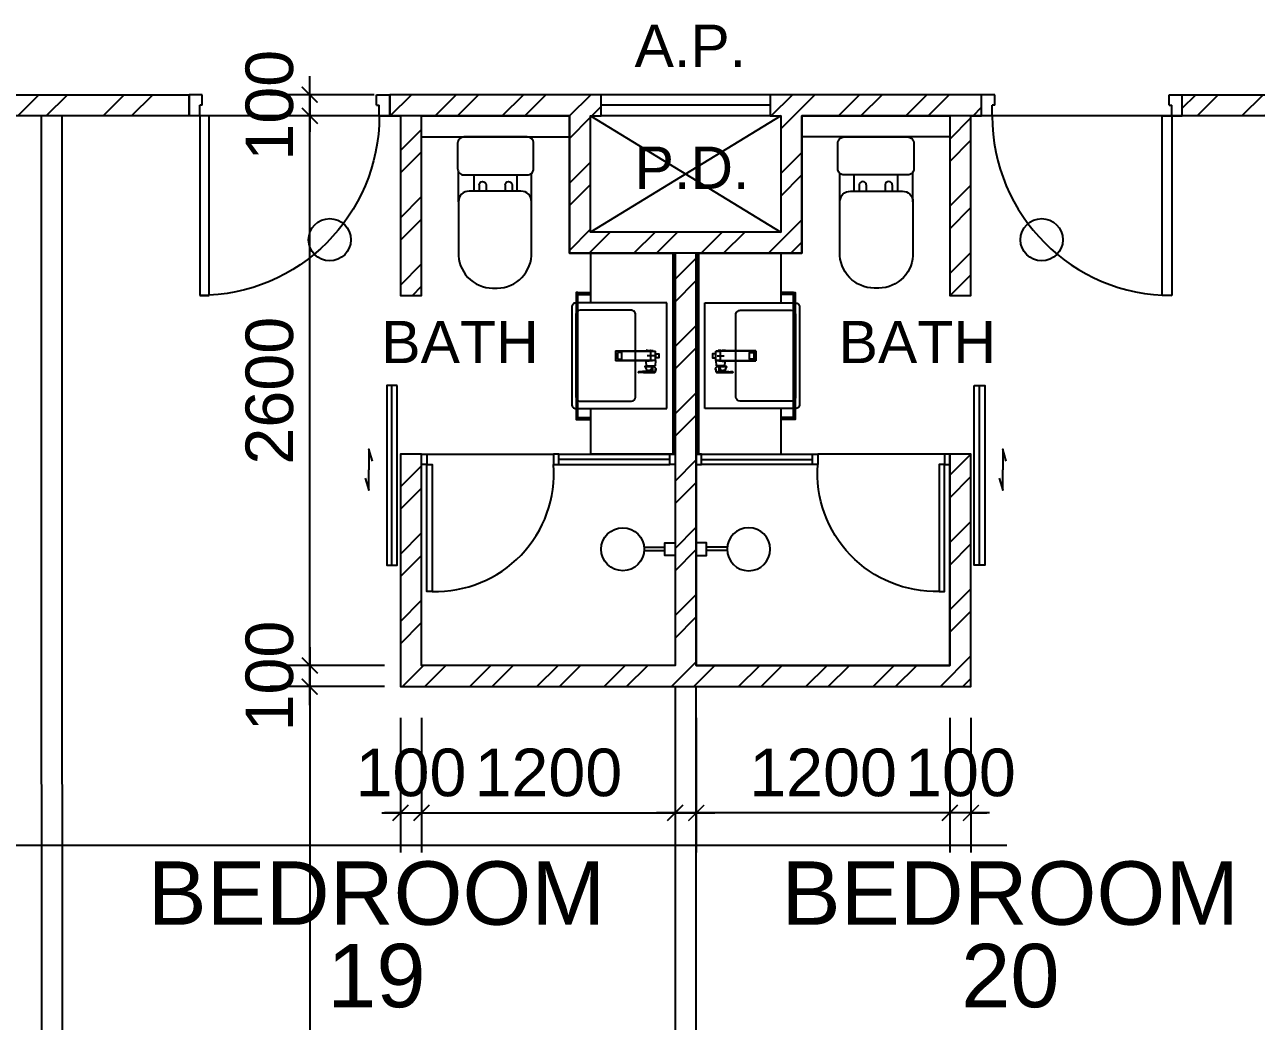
# Model space of a CAD drawing. Header units: millimetres. Extents: x -1214 to 72065, y 7230 to 56310.
# Drawn here: x 30872 to 36700, y 22167 to 26881 of the extents above; entities that cross this region are included whole.
import ezdxf
from ezdxf.enums import TextEntityAlignment as Align

# ---------------------------------------------------------------- set-up
doc = ezdxf.new("R2010")
doc.units = ezdxf.units.MM
doc.header["$MEASUREMENT"] = 0
doc.linetypes.add('CENTERX2', pattern=[101.6, 63.5, -12.7, 12.7, -12.7])
doc.layers.get('0').update_dxf_attribs({"color": 8})
doc.layers.get('Defpoints').update_dxf_attribs({"color": 8})
for name, color, linetype in [('Default', 8, 'Continuous'), ('Door', 8, 'Continuous'), ('Dry Wall', 8, 'Continuous'), ('FSD', 8, 'Continuous'), ('GBP A.P.', 8, 'Continuous'), ('GBP Dim', 8, 'Continuous'), ('GBP Text 200', 8, 'Continuous'), ('GBP Text GBP 250', 8, 'Continuous'), ('grid', 8, 'CENTERX2'), ('hatch', 8, 'Continuous'), ('LP-Furn built-in', 8, 'Continuous'), ('LP-Furn built-in 2', 8, 'Continuous'), ('LP-Sanitary', 8, 'Continuous'), ('LP-WC', 8, 'Continuous'), ('PD', 8, 'Continuous'), ('PD DOOR', 8, 'Continuous'), ('TEXT', 8, 'Continuous'), ('TEXT Ref', 8, 'Continuous'), ('WALL-NEW', 8, 'Continuous'), ('zzz-room mix', 8, 'Continuous')]:
    doc.layers.add(name, color=color, linetype=linetype)
doc.layers.add('LP-Nonplot', color=8, linetype='Continuous', plot=False)
doc.styles.add('BH', font='arial.ttf')
doc.dimstyles.new('200 GBP', dxfattribs={"dimscale": 1.5, "dimtxt": 150, "dimasz": 50, "dimexe": 125, "dimexo": 50, "dimgap": 50, "dimtad": 1, "dimdec": 0, "dimzin": 0, "dimdsep": 46, "dimtxsty": 'BH', "dimblk": 'ARCHTICK', "dimcen": 0.09, "dimdle": 125, "dimclrd": 9, "dimclre": 9, "dimclrt": 1, "dimadec": 0, "dimazin": 0, "dimtfac": 1, "dimtdec": 0, "dimtix": 1, "dimtmove": 2, "dimatfit": 3, "dimldrblk": 'ARCHTICK', "dimfxl": 300, "dimfxlon": 1, "dimtolj": 1, "dimtzin": 0, "dimarcsym": 0})

# ---------------------------------------------------------------- blocks, each defined once
blk = doc.blocks.new('A$C65CE4B9A')
at = {"layer": 'grid', "ltscale": 200}
blk.add_line((-66500, -12450), (0, -12450), dxfattribs=at)
blk = doc.blocks.new('Door 850')
for p, q in [((38290.6, 34986.6), (38290.6, 35836.6)), ((38290.6, 35836.6), (38335.6, 35836.6)), ((38335.6, 35836.6), (38335.6, 34986.6)), ((38240.6, 34986.6), (38240.6, 34911.6)), ((38290.6, 34986.6), (38240.6, 34986.6)), ((38290.6, 34986.6), (38290.6, 34936.6)), ((38335.6, 34986.6), (38290.6, 34986.6)), ((39140.6, 34986.6), (39140.6, 34936.6)), ((39140.6, 34986.6), (39190.6, 34986.6)), ((39190.6, 34986.6), (39190.6, 34911.6)), ((38303.1, 34936.6), (38290.6, 34936.6)), ((38303.1, 34936.6), (38303.1, 34886.6)), ((39128.1, 34936.6), (39140.6, 34936.6)), ((39128.1, 34936.6), (39128.1, 34886.6)), ((38240.6, 34911.6), (38240.6, 34886.6)), ((38303.1, 34886.6), (38240.6, 34886.6)), ((39128.1, 34886.6), (39190.6, 34886.6)), ((39190.6, 34911.6), (39190.6, 34886.6))]:
    blk.add_line(p, q)
blk.add_arc((38290.6, 34986.6), 850, 359.99995, 89.99772)
blk = doc.blocks.new('pln_toilet')
for p, q in [((-170.1, -306.5), (-170.1, -171.6)), ((175.5, -306.5), (175.5, -165.2)), ((-78.2, -226.9), (-78.2, -256.5)), ((-45, -226.9), (-45, -256.5)), ((44.7, -226.9), (44.7, -256.5)), ((77.9, -226.9), (77.9, -256.5))]:
    blk.add_line(p, q)
for points in [[(180, -30), (180, -149.3, -0.414214), (150, -179.3), (-150, -179.3, -0.414214), (-180, -149.3), (-180, -30, -0.414214), (-150, 0), (150, 0, -0.414214)], [(175.5, -306.5), (175.5, -545.1, -0.424695), (14, -715.1), (-7.8, -715.1, -0.423698), (-170.1, -545.1), (-170.1, -306.5, -0.414214), (-120.1, -256.5), (125.5, -256.5, -0.414214)]]:
    blk.add_lwpolyline(points, format="xyb", close=True)
for points in [[(-101.9, -256.5), (-101.9, -179.3)], [(102.9, -179.3), (102.9, -256.5)]]:
    blk.add_lwpolyline(points)
for centre in [(-61.6, -226.9), (61.3, -226.9)]:
    blk.add_arc(centre, 16.6, 0, 180)
blk = doc.blocks.new('SEANNOT_GROUP2')
at = {"layer": 'Default'}
blk.add_line((81.5, 351.1), (81.5, 317.9), dxfattribs=at)
blk = doc.blocks.new('SEANNOT_GROUP3')
at = {"layer": 'Default'}
blk.add_line((99.8, 335.2), (63.8, 335.2), dxfattribs=at)
blk = doc.blocks.new('ghtfdgd')
at = {"layer": 'LP-Sanitary'}
for p, q in [((79214.2, -115039.6), (79218.2, -114994.6)), ((79220.2, -114994.6), (79217.1, -115027.9)), ((79220.2, -114994.6), (79218.2, -114994.6)), ((79218.9, -115183.4), (79220.2, -114994.6)), ((79261.1, -114994.6), (79220.2, -114994.6)), ((79230.7, -114993.6), (79230.7, -114979.6)), ((79231.2, -114979.1), (79250.2, -114979.1)), ((79250.2, -114994.1), (79231.2, -114994.1)), ((79238.9, -114994.1), (79238.9, -114994.6)), ((79242.4, -114994.6), (79242.4, -114994.1)), ((79250.7, -114979.6), (79250.7, -114993.6)), ((79263.2, -114994.6), (79261.1, -114994.6)), ((79261.1, -114994.6), (79262.4, -115183.4)), ((79264.2, -115027.9), (79261.1, -114994.6)), ((79263.2, -114994.6), (79288.7, -114996.6)), ((79263.2, -114994.6), (79267.1, -115039.6)), ((79288.7, -115037.7), (79288.7, -114996.6)), ((79317.3, -115002.9), (79318.9, -114997.5)), ((79318.7, -114997.4), (79318.9, -114997.5)), ((79319.3, -114997.6), (79318.9, -114997.4)), ((79318.9, -114997.5), (79319.4, -114997.7)), ((79319.4, -114997.7), (79319.4, -115044.7)), ((79319.8, -115045.3), (79319.8, -114998.3)), ((79217.1, -115027.9), (79214.2, -115039.6)), ((79217.1, -115039.6), (79214.2, -115039.6)), ((79215.7, -115019.1), (79215.7, -115005.6)), ((79215.7, -115005.6), (79217.2, -115005.6)), ((79217.5, -115184.4), (79217.1, -115027.9)), ((79264.2, -115027.9), (79263.8, -115184.4)), ((79264.2, -115027.9), (79267.1, -115039.6)), ((79267.1, -115039.6), (79264.2, -115039.6)), ((79288.7, -115037.7), (79267.1, -115039.6)), ((79290.7, -115009.4), (79290.7, -115000.9)), ((79290.7, -115009.6), (79290.7, -115009.4)), ((79290.7, -115010.3), (79290.7, -115009.6)), ((79290.7, -115044.4), (79290.7, -115010.3)), ((79290.7, -115044.7), (79290.7, -115044.4)), ((79290.9, -115010.4), (79310.4, -115018.6)), ((79290.9, -115010.4), (79290.9, -115044.5)), ((79290.9, -115044.5), (79310.4, -115036.3)), ((79310.7, -115017.8), (79291, -115009.5)), ((79291, -115009.5), (79291, -115009.5)), ((79291, -115009.5), (79291, -115009.5)), ((79291, -115044.9), (79310.7, -115036.6)), ((79310.4, -115018.6), (79310.5, -115018.7)), ((79310.4, -115036.3), (79310.5, -115036.2)), ((79310.5, -115018.7), (79310.5, -115027.4)), ((79310.5, -115036.2), (79310.5, -115027.4)), ((79310.7, -115017.8), (79314.8, -115009.2)), ((79313.5, -115028.9), (79313.5, -115020.8)), ((79313.5, -115020.8), (79317.3, -115050.9)), ((79313.5, -115028.9), (79313.5, -115036.9)), ((79313.5, -115036.9), (79317.3, -115075.5)), ((79313.5, -115037), (79317.3, -115075.5)), ((79315.2, -115010.7), (79313.6, -115020.4)), ((79313.6, -115020.5), (79313.6, -115020.4)), ((79317.3, -115050.5), (79313.6, -115020.5)), ((79315.2, -115010.7), (79317.3, -115050.4)), ((79318, -115050.2), (79316, -115010.5)), ((79319.4, -115044.7), (79317.3, -115002.9)), ((79317.3, -115050.4), (79317.3, -115050.5)), ((79317.3, -115051.4), (79317.3, -115063.3)), ((79317.7, -115051.6), (79318.9, -115052.3)), ((79317.7, -115063.5), (79317.7, -115051.6)), ((79319.4, -115051), (79318, -115050.2)), ((79318.9, -115074.8), (79318.9, -115052.3)), ((79319.4, -115044.7), (79319.4, -115051)), ((79319.8, -115051.6), (79319.8, -115045.3)), ((79319.8, -115051.9), (79319.8, -115051.6)), ((79319.8, -115051.9), (79319.8, -115074.4)), ((79317.3, -115075.1), (79317.3, -115063.3)), ((79317.7, -115063.5), (79317.7, -115075.4)), ((79317.7, -115075.4), (79318.9, -115074.8)), ((79318, -115076), (79319.3, -115075.3)), ((79319.8, -115074.4), (79319.8, -115074.6)), ((79225, -115154.8), (79225, -115173.1)), ((79255.3, -115153.8), (79226, -115153.8)), ((79255.3, -115154), (79226, -115154)), ((79226, -115174.1), (79255.3, -115174.1)), ((79256.3, -115173.1), (79256.3, -115154.8)), ((79218.9, -115183.4), (79217.5, -115184.4)), ((79217.5, -115184.4), (79263.8, -115184.4)), ((79262.4, -115183.4), (79218.9, -115183.4)), ((79262.4, -115183.4), (79263.8, -115184.4))]:
    blk.add_line(p, q, dxfattribs=at)
for centre, radius, start, end in [((79231.2, -114979.6), 0.5, 90, 180), ((79231.2, -114993.6), 0.5, 180, 270), ((79250.2, -114979.6), 0.5, 0, 90), ((79250.2, -114993.6), 0.5, 270, 0), ((79280.3, -115017.1), 20, 56.8024, 65.16541), ((79511, -115282.7), 357.7, 125.84981, 127.98251), ((79530.3, -115308.3), 389.7, 125.92638, 127.88363), ((79301.7, -114992.9), 0.28, 69.68638, 135.20106), ((79318.5, -114997.9), 0.689, 55.95421, 80.13248), ((79319, -114998.3), 0.8, 0.00654, 61.47672), ((79240.7, -115019.1), 25, 180, 185.74251), ((79280.3, -115017.1), 20, 294.83459, 301.61275), ((79290.9, -115000.9), 0.2, 127.85265, 180), ((79290.9, -115044.7), 0.2, 180.01397, 293.04704), ((79234, -109870), 5139.5, 270.63577, 270.89969), ((79227.2, -108854.2), 6155.7, 270.59451, 270.81562), ((79288.3, -115009.7), 2.67, 3.1953, 9.33669), ((79319.7, -114996.5), 23.1, 247.12521, 247.49949), ((79339.3, -115104.4), 73.6, 112.75714, 112.87481), ((79312.3, -115020.9), 1.23, 6.09456, 11.51592), ((79308.7, -115037.4), 4.84, 5.24499, 7.19277), ((79310.7, -115037.3), 2.83, 5.64545, 8.81471), ((79314, -115009.4), 0.822, 12.82151, 37.37855), ((79314.7, -115011.5), 2.53, 77.49723, 90.78809), ((79315.1, -115009.5), 0.509, 38.0096, 78.40522), ((84763.2, -116562.2), 5664.7, 164.02206, 164.08854), ((79313.8, -115010.5), 2.18, 358.67427, 36.2852), ((79317.8, -115050.7), 0.54, 62.22165, 149.68726), ((79305.3, -115051.3), 11.9, 359.62289, 2.1624), ((79315.7, -115050), 2.38, 342.31294, 353.97204), ((79317.3, -115050.2), 0.738, 359.2113, 2.9985), ((79319.1, -115051.6), 0.688, 1.5121, 63.73401), ((79313.2, -115075.2), 4.12, 356.11976, 1.38136), ((79317.8, -115075.5), 0.494, 177.69922, 295.85307), ((79318.6, -115075.3), 0.938, 181.08912, 220.22046), ((79319, -115074.6), 0.786, 294.19625, 0.49169)]:
    blk.add_arc(centre, radius, start, end, dxfattribs=at)
for centre, major_axis, ratio, start_param, end_param in [((79301.6, -114992.9), (0.117, -0.162), 0.844851, 2.109561, 3.167674), ((79318.4, -114998), (-0.211, -0.772), 0.117484, 2.694436, 3.141054), ((79318.5, -114998.1), (-0.382, -0.703), 0.237912, 2.705017, 3.14394), ((79319, -114998.3), (-0.382, -0.703), 0.237912, 2.705017, 3.141091), ((79319, -114998.3), (-0.8, 0), 0.876594, 3.141494, 4.164132), ((79290.9, -115000.9), (0.2, 0), 0.870233, 1.308042, 3.141593), ((79290.9, -115009.4), (0.2, 0), 0.870251, 1.333095, 3.141593), ((79290.9, -115010.3), (0.2, 0), 0.5, 3.141593, 4.712389), ((79290.9, -115044.4), (0.2, 0), 0.5, 3.141593, 4.712389), ((79290.9, -115000.9), (0.123, -0.158), 0.834595, 2.099205, 3.141593), ((79290.9, -115000.9), (0.123, -0.158), 0.834595, 3.141593, 3.165459), ((79290.9, -115010), (0.077, 0.836), 0.04975, 4.217846, 5.325586), ((79290.9, -115044.1), (-0.077, 0.836), 0.04975, 2.065339, 3.17308), ((79310.4, -115018.2), (-0.311, -0.737), 0.21898, 1.092037, 2.210933), ((79310.4, -115035.9), (-0.311, 0.737), 0.21898, 2.049556, 3.141593), ((79310.5, -115018.3), (-0.309, -0.738), 0.217421, 1.09135, 2.210755), ((79310.5, -115035.8), (-0.309, 0.738), 0.217421, 2.050243, 3.169648), ((79310.4, -115035.9), (-0.311, 0.737), 0.21898, 3.141593, 3.168451), ((79314.3, -115020.6), (-0.782, -0.167), 0.921627, 5.682069, 6.099643), ((79314.3, -115020.8), (-0.794, -0.099), 0.898005, 5.760928, 6.175764), ((79314.3, -115036.7), (0.793, 0.106), 0.789486, 3.026004, 3.133916), ((79314.3, -115036.9), (0.796, 0.077), 0.827125, 3.057559, 3.141593), ((79315.1, -115009.6), (0.173, 0.708), 0.018166, 0.444134, 0.918054), ((79315.3, -115009.6), (0.412, 0.321), 0.549065, 0.513637, 1.195391), ((79315.7, -115010.9), (-0.499, -0.026), 0.868619, 4.118709, 5.82428), ((79316.8, -115003.6), (0.961, -0.275), 0.902908, 1.271288, 1.565184), ((79317.8, -115050.6), (-0.5, -0.016), 0.857677, 4.139605, 5.842177), ((79317.8, -115050.9), (-0.5, -0.02), 0.273668, 4.356492, 6.23412), ((79319, -115045.3), (-0.8, 0), 0.876594, 3.141494, 4.164132), ((79317.8, -115063.3), (-0.5, 0), 0.5, 0.054498, 1.448623), ((79317.8, -115075.5), (-0.494, 0.079), 0.969108, 0.192451, 2.070079), ((79226, -115154.8), (-1, 0), 0.992546, 4.712389, 6.283185), ((79226, -115154.9), (1, 0), 0.890286, 1.570796, 3.141593), ((79226, -115173.1), (1, 0), 0.992546, 3.141593, 4.712389), ((79255.3, -115154.8), (-1, 0), 0.992546, 3.141593, 4.712389), ((79255.3, -115154.9), (1, 0), 0.890286, 0, 1.570796), ((79255.3, -115173.1), (1, 0), 0.992546, 4.712389, 6.283185)]:
    blk.add_ellipse(centre, major_axis=major_axis, ratio=ratio, start_param=start_param, end_param=end_param, dxfattribs=at)
for points, degree in [([(79301.8, -114992.7), (79301.7, -114992.6), (79301.7, -114992.7), (79301.6, -114992.7)], 3), ([(79318.6, -114997.3), (79316.3, -114996.6), (79310.7, -114995.1), (79301.8, -114992.7)], 3), ([(79313.5, -115028.9), (79313.5, -115028.4), (79313.4, -115028), (79312.3, -115027.4), (79311.4, -115027.4), (79310.5, -115027.4)], 5), ([(79317.9, -115075.9), (79317.9, -115076), (79318, -115076), (79318, -115075.9)], 3)]:
    blk.add_open_spline(points, degree=degree, dxfattribs=at)
for points, knots in [([(79301.6, -114992.7), (79301.9, -114992.8), (79302.2, -114992.9), (79302.5, -114993), (79305, -114993.6), (79307.5, -114994.3), (79310.1, -114995), (79312.9, -114995.8), (79315.8, -114996.6), (79318.7, -114997.4)], [0, 0, 0, 0, 0.051688, 0.051688, 0.051688, 0.494848, 0.494848, 0.494848, 1, 1, 1, 1]), ([(79318.7, -114997.4), (79318.6, -114997.5), (79318.6, -114997.7), (79318.5, -114997.9), (79318.2, -114999), (79317.9, -115000.1), (79317.5, -115001.2), (79317.4, -115001.7), (79317.2, -115002.2), (79317.1, -115002.7)], [0, 0, 0, 0, 0.095324, 0.095324, 0.095324, 0.707603, 0.707603, 0.707603, 1, 1, 1, 1]), ([(79291, -115009.5), (79291, -115009.5), (79290.9, -115009.5), (79290.8, -115009.6), (79290.7, -115009.6), (79290.7, -115009.6)], [0, 0, 0, 0, 0.5, 0.5, 1, 1, 1, 1]), ([(79291, -115000.7), (79291, -115000.8), (79291, -115000.8), (79291, -115000.9), (79291, -115001.2), (79291, -115001.4), (79291, -115001.7), (79291, -115002.7), (79291, -115003.8), (79291, -115004.8), (79291, -115006.3), (79291, -115007.8), (79291, -115009.2)], [0, 0, 0, 0, 0.02306, 0.02306, 0.02306, 0.115301, 0.115301, 0.115301, 0.484264, 0.484264, 0.484264, 1, 1, 1, 1]), ([(79310.5, -115018.7), (79310.9, -115018.8), (79311.2, -115019), (79311.9, -115019.4), (79312.2, -115019.7), (79312.8, -115020.1), (79313, -115020.3), (79313.4, -115020.5), (79313.5, -115020.5), (79313.5, -115020.7)], [0, 0, 0, 0, 0.25, 0.25, 0.5, 0.5, 0.75, 0.75, 1, 1, 1, 1]), ([(79310.5, -115036.2), (79310.9, -115036.1), (79311.2, -115035.9), (79311.9, -115035.6), (79312.2, -115035.5), (79312.8, -115035.6), (79313, -115035.7), (79313.4, -115036.2), (79313.5, -115036.5), (79313.5, -115036.8)], [0, 0, 0, 0, 0.25, 0.25, 0.5, 0.5, 0.75, 0.75, 1, 1, 1, 1]), ([(79313.6, -115020.4), (79313.5, -115020.2), (79313.5, -115020), (79313.3, -115019.6), (79313.2, -115019.3), (79312.7, -115018.8), (79312.3, -115018.6), (79311.6, -115018.2), (79311.2, -115018), (79310.8, -115017.9)], [0, 0, 0, 0, 0.25, 0.25, 0.5, 0.5, 0.75, 0.75, 1, 1, 1, 1]), ([(79310.8, -115036.5), (79311, -115036.5), (79311.3, -115036.3), (79311.8, -115036.2), (79312.2, -115036.1), (79312.5, -115036), (79312.8, -115036), (79313, -115036), (79313.1, -115036.1), (79313.2, -115036.2), (79313.4, -115036.3), (79313.5, -115036.6), (79313.5, -115036.7), (79313.5, -115036.8)], [0, 0, 0, 0, 0.124812, 0.2213171, 0.3092796, 0.3899271, 0.4711589, 0.5451559, 0.6166529, 0.6889172, 0.7974179, 0.8896188, 0.9816515, 0.9816515, 0.9816515, 0.9816515]), ([(79314.8, -115009.2), (79314.8, -115009.2), (79314.9, -115009.2), (79314.9, -115009.2), (79315, -115009.2), (79315, -115009.2), (79315.1, -115009.2), (79315.2, -115009.2)], [0, 0, 0, 0, 0.25, 0.25, 0.5, 0.5, 1, 1, 1, 1]), ([(79317.1, -115002.7), (79317, -115003), (79316.9, -115003.3), (79316.8, -115003.6), (79316.5, -115004.7), (79316.2, -115005.8), (79315.9, -115006.9), (79315.7, -115007.6), (79315.4, -115008.3), (79315.2, -115009)], [0, 0, 0, 0, 0.131954, 0.131954, 0.131954, 0.659772, 0.659772, 0.659772, 1, 1, 1, 1]), ([(79315.2, -115009.2), (79315.2, -115009.2), (79315.2, -115009.2), (79315.2, -115009.2), (79315.2, -115009.2), (79315.2, -115009.2)], [0, 0, 0, 0, 0.5, 0.5, 1, 1, 1, 1]), ([(79315.2, -115009.2), (79315.3, -115009.3), (79315.3, -115009.4), (79315.3, -115009.5), (79315.3, -115009.6), (79315.3, -115009.8), (79315.3, -115009.8), (79315.3, -115009.9), (79315.3, -115010), (79315.2, -115010.2), (79315.2, -115010.3), (79315.2, -115010.5), (79315.2, -115010.6), (79315.2, -115010.7)], [0, 0, 0, 0, 0.125, 0.125, 0.25, 0.25, 0.375, 0.375, 0.5, 0.5, 0.75, 0.75, 1, 1, 1, 1]), ([(79317.3, -115050.5), (79317.3, -115050.5), (79317.3, -115050.5), (79317.3, -115050.6), (79317.3, -115050.6), (79317.3, -115050.7), (79317.3, -115050.8), (79317.3, -115050.9)], [0, 0, 0, 0, 0.25, 0.25, 0.5, 0.5, 1, 1, 1, 1]), ([(79317.3, -115051.4), (79317.3, -115051.5), (79317.3, -115051.5), (79317.5, -115051.6), (79317.6, -115051.6), (79317.7, -115051.6)], [0, 0, 0, 0, 0.5, 0.5, 1, 1, 1, 1]), ([(79317.7, -115051.6), (79317.7, -115051.6), (79317.7, -115051.5), (79317.8, -115051.4), (79317.8, -115051.3), (79317.8, -115051.1), (79317.8, -115051), (79317.9, -115050.9), (79317.9, -115050.8), (79317.9, -115050.7)], [0, 0, 0, 0, 0.25, 0.25, 0.5, 0.5, 0.75, 0.75, 1, 1, 1, 1]), ([(79319.4, -115051), (79319.4, -115051), (79319.4, -115051), (79319.4, -115051), (79319.4, -115051), (79319.4, -115051), (79319.4, -115051), (79319.4, -115051.1), (79319.4, -115051.1), (79319.4, -115051.2), (79319.4, -115051.2), (79319.3, -115051.3), (79319.3, -115051.3), (79319.3, -115051.4), (79319.3, -115051.5), (79319.2, -115051.6), (79319.2, -115051.6), (79319.1, -115051.7), (79319.1, -115051.8), (79319, -115051.9), (79319, -115052), (79318.9, -115052.1), (79318.9, -115052.1), (79318.9, -115052.2), (79318.9, -115052.3), (79318.9, -115052.3), (79318.9, -115052.3), (79318.9, -115052.3), (79318.9, -115052.3), (79318.9, -115052.3), (79318.9, -115052.3)], [0, 0, 0, 0, 0.000034, 0.000034, 0.000034, 0.03445, 0.03445, 0.03445, 0.175251, 0.175251, 0.175251, 0.317196, 0.317196, 0.317196, 0.479622, 0.479622, 0.479622, 0.662074, 0.662074, 0.662074, 0.829132, 0.829132, 0.829132, 0.958486, 0.958486, 0.958486, 0.999966, 0.999966, 0.999966, 1, 1, 1, 1]), ([(79319.8, -115051.9), (79319.8, -115052), (79319.7, -115052), (79319.7, -115052.1), (79319.6, -115052.2), (79319.4, -115052.3), (79319.3, -115052.3), (79319.1, -115052.3), (79319, -115052.3), (79318.9, -115052.3)], [0, 0, 0, 0, 0.25, 0.25, 0.5, 0.5, 0.75, 0.75, 1, 1, 1, 1]), ([(79317.3, -115075.1), (79317.3, -115075.2), (79317.3, -115075.2), (79317.5, -115075.3), (79317.6, -115075.3), (79317.7, -115075.4)], [0, 0, 0, 0, 0.5, 0.5, 1, 1, 1, 1]), ([(79319.8, -115074.4), (79319.8, -115074.5), (79319.7, -115074.5), (79319.7, -115074.6), (79319.6, -115074.7), (79319.4, -115074.8), (79319.3, -115074.8), (79319.1, -115074.8), (79319, -115074.8), (79318.9, -115074.8)], [0, 0, 0, 0, 0.25, 0.25, 0.5, 0.5, 0.75, 0.75, 1, 1, 1, 1]), ([(79319.3, -115075.3), (79319.3, -115075.3), (79319.3, -115075.3), (79319.2, -115075.3), (79319.2, -115075.3), (79319.1, -115075.3), (79319.1, -115075.2), (79319, -115075.2), (79319, -115075.1), (79318.9, -115075.1), (79318.9, -115075), (79318.9, -115074.9), (79318.9, -115074.9), (79318.9, -115074.9), (79318.9, -115074.8), (79318.9, -115074.8), (79318.9, -115074.8), (79318.9, -115074.8), (79318.9, -115074.8)], [0.3296223, 0.3296223, 0.3296223, 0.3296223, 0.4796217, 0.4796217, 0.4796217, 0.6620737, 0.6620737, 0.6620737, 0.829132, 0.829132, 0.829132, 0.9584856, 0.9584856, 0.9584856, 0.9999655, 0.9999655, 0.9999655, 1, 1, 1, 1])]:
    blk.add_open_spline(points, degree=3, knots=knots, dxfattribs=at)
at = {"layer": 'LP-Nonplot'}
for name in ['SEANNOT_GROUP3', 'SEANNOT_GROUP2']:
    blk.add_blockref(name, (79159.1, -115352.3), dxfattribs=at)
blk = doc.blocks.new('SINK')
at = {"layer": 'LP-Sanitary'}
blk.add_line((-74936.8, -44774), (-75436.8, -44774), dxfattribs=at)
blk.add_lwpolyline([(-75436.8, -44774), (-75436.8, -45203.2, 0.414214), (-75416.8, -45223.2), (-74956.8, -45223.2, 0.414214), (-74936.8, -45203.2), (-74936.8, -44774)], format="xyb", dxfattribs=at)
blk.add_lwpolyline([(-75401.8, -44941.1), (-75401.8, -45183.3, 0.414117), (-75381.8, -45203.2), (-74991.8, -45203.2, 0.41431), (-74971.8, -45183.2), (-74971.8, -44941.1, 0.414117), (-74991.8, -44921.1), (-75381.8, -44921.1, 0.41431)], format="xyb", close=True, dxfattribs=at)
at = {"layer": 'LP-Furn built-in'}
blk.add_blockref('ghtfdgd', (-154427.4, 70168.1), dxfattribs=at)
blk = doc.blocks.new('pln_sink 1100x380')
at = {"ltscale": 1000}
for p, q in [((0, 0), (400, 0)), ((400, 0), (400, -235)), ((459.9, -184.9), (400, -184.9)), ((459.9, -194.9), (400, -194.9)), ((400, -735), (400, -950)), ((459.9, -776.6), (400, -776.6)), ((459.9, -786.6), (400, -786.6)), ((0, -950), (400, -950))]:
    blk.add_line(p, q, dxfattribs=at)
for points in [[(10, -950), (10, 0), (0, 0), (0, -950), (10, -950)], [(10, 0), (10, -950), (0, -950), (0, 0), (10, 0)]]:
    blk.add_lwpolyline(points, dxfattribs=at)
at = {"ltscale": 200}
blk.add_lwpolyline([(459.9, -184.9), (468.4, -184.9), (468.4, -786.6), (459.9, -786.6)], close=True, dxfattribs=at)
at = {"layer": 'LP-Furn built-in', "extrusion": (0, 0, -1), "zscale": -1, "rotation": 270}
blk.add_blockref('SINK', (44734, -75671.8), dxfattribs=at)
blk = doc.blocks.new('pln_shower head')
at = {"ltscale": 100}
for points in [[(101, 9.1), (200, 9.1)], [(101, -5.9), (200, -5.9)]]:
    blk.add_lwpolyline(points, dxfattribs=at)
at = {"ltscale": 0.5}
blk.add_lwpolyline([(248, 30.1), (248, -29.9), (200, -29.9), (200, 30.1)], close=True, dxfattribs=at)
at = {"ltscale": 100}
blk.add_circle((0, 0), 101.9, dxfattribs=at)
blk = doc.blocks.new('_ArchTick')
at = {"color": 0, "const_width": 0.1}
blk.add_lwpolyline([(0.5, 0.5), (-0.5, -0.5)], dxfattribs=at)
blk = doc.blocks.new('*D112')
at = {"layer": 'Defpoints', "color": 0, "transparency": 16777216}
for p in [(32650, 24870.6), (32750, 24870.6), (32750, 23152.7)]:
    blk.add_point(p, dxfattribs=at)
at = {"layer": 'GBP Dim', "color": 9, "lineweight": -2, "transparency": 16777216}
for p, q in [((32650, 23602.7), (32650, 22965.2)), ((32750, 23602.7), (32750, 22965.2)), ((32650, 23152.7), (32575, 23152.7)), ((32650, 23152.7), (32750, 23152.7)), ((32750, 23152.7), (32825, 23152.7))]:
    blk.add_line(p, q, dxfattribs=at)
at = {"layer": 'GBP Dim', "color": 9, "lineweight": -2, "transparency": 16777216, "xscale": 75, "yscale": 75, "zscale": 75}
blk.add_blockref('_ArchTick', (32650, 23152.7), dxfattribs=at)
at = {"layer": 'GBP Dim', "color": 9, "lineweight": -2, "transparency": 16777216, "xscale": 75, "yscale": 75, "zscale": 75, "rotation": 180}
blk.add_blockref('_ArchTick', (32750, 23152.7), dxfattribs=at)
at = {"layer": 'GBP Dim', "transparency": 16777216, "insert": (32700, 23342.6), "char_height": 225, "attachment_point": 5, "style": 'BH'}
blk.add_mtext('\\A1;100', dxfattribs=at)
blk = doc.blocks.new('*D113')
at = {"layer": 'Defpoints', "color": 0, "transparency": 16777216}
for p in [(32750, 24870.6), (33950, 24870.6), (33950, 23152.7)]:
    blk.add_point(p, dxfattribs=at)
at = {"layer": 'GBP Dim', "color": 9, "lineweight": -2, "transparency": 16777216}
for p, q in [((32750, 23602.7), (32750, 22965.2)), ((33950, 23602.7), (33950, 22965.2)), ((32562.5, 23152.7), (34137.5, 23152.7))]:
    blk.add_line(p, q, dxfattribs=at)
at = {"layer": 'GBP Dim', "color": 9, "lineweight": -2, "transparency": 16777216, "xscale": 75, "yscale": 75, "zscale": 75, "rotation": 180}
blk.add_blockref('_ArchTick', (32750, 23152.7), dxfattribs=at)
at = {"layer": 'GBP Dim', "color": 9, "lineweight": -2, "transparency": 16777216, "xscale": 75, "yscale": 75, "zscale": 75}
blk.add_blockref('_ArchTick', (33950, 23152.7), dxfattribs=at)
at = {"layer": 'GBP Dim', "transparency": 16777216, "insert": (33350, 23342.6), "char_height": 225, "attachment_point": 5, "style": 'BH'}
blk.add_mtext('\\A1;1200', dxfattribs=at)
blk = doc.blocks.new('*D114')
at = {"layer": 'Defpoints', "color": 0, "transparency": 16777216}
for p in [(35250, 24870.6), (35350, 24870.6), (35250, 23152.7)]:
    blk.add_point(p, dxfattribs=at)
at = {"layer": 'GBP Dim', "color": 9, "lineweight": -2, "transparency": 16777216}
for p, q in [((35250, 23602.7), (35250, 22965.2)), ((35350, 23602.7), (35350, 22965.2)), ((35250, 23152.7), (35175, 23152.7)), ((35350, 23152.7), (35250, 23152.7)), ((35350, 23152.7), (35425, 23152.7))]:
    blk.add_line(p, q, dxfattribs=at)
at = {"layer": 'GBP Dim', "color": 9, "lineweight": -2, "transparency": 16777216, "xscale": 75, "yscale": 75, "zscale": 75}
blk.add_blockref('_ArchTick', (35250, 23152.7), dxfattribs=at)
at = {"layer": 'GBP Dim', "color": 9, "lineweight": -2, "transparency": 16777216, "xscale": 75, "yscale": 75, "zscale": 75, "rotation": 180}
blk.add_blockref('_ArchTick', (35350, 23152.7), dxfattribs=at)
at = {"layer": 'GBP Dim', "transparency": 16777216, "insert": (35300, 23342.6), "char_height": 225, "attachment_point": 5, "style": 'BH'}
blk.add_mtext('\\A1;100', dxfattribs=at)
blk = doc.blocks.new('*D115')
at = {"layer": 'Defpoints', "color": 0, "transparency": 16777216}
for p in [(34050, 24870.6), (35250, 24870.6), (34050, 23152.7)]:
    blk.add_point(p, dxfattribs=at)
at = {"layer": 'GBP Dim', "color": 9, "lineweight": -2, "transparency": 16777216}
for p, q in [((34050, 23602.7), (34050, 22965.2)), ((35250, 23602.7), (35250, 22965.2)), ((35437.5, 23152.7), (33862.5, 23152.7))]:
    blk.add_line(p, q, dxfattribs=at)
at = {"layer": 'GBP Dim', "color": 9, "lineweight": -2, "transparency": 16777216, "xscale": 75, "yscale": 75, "zscale": 75, "rotation": 180}
blk.add_blockref('_ArchTick', (34050, 23152.7), dxfattribs=at)
at = {"layer": 'GBP Dim', "color": 9, "lineweight": -2, "transparency": 16777216, "xscale": 75, "yscale": 75, "zscale": 75}
blk.add_blockref('_ArchTick', (35250, 23152.7), dxfattribs=at)
at = {"layer": 'GBP Dim', "transparency": 16777216, "insert": (34650, 23342.6), "char_height": 225, "attachment_point": 5, "style": 'BH'}
blk.add_mtext('\\A1;1200', dxfattribs=at)
blk = doc.blocks.new('*D139')
at = {"layer": 'Defpoints', "color": 0, "transparency": 16777216}
for p in [(32650, 24870.6), (32750, 24870.6), (32750, 23152.7)]:
    blk.add_point(p, dxfattribs=at)
at = {"layer": 'GBP Dim', "color": 9, "lineweight": -2, "transparency": 16777216}
for p, q in [((32650, 23602.7), (32650, 22965.2)), ((32750, 23602.7), (32750, 22965.2)), ((32650, 23152.7), (32575, 23152.7)), ((32650, 23152.7), (32750, 23152.7)), ((32750, 23152.7), (32825, 23152.7))]:
    blk.add_line(p, q, dxfattribs=at)
at = {"layer": 'GBP Dim', "color": 9, "lineweight": -2, "transparency": 16777216, "xscale": 75, "yscale": 75, "zscale": 75}
blk.add_blockref('_ArchTick', (32650, 23152.7), dxfattribs=at)
at = {"layer": 'GBP Dim', "color": 9, "lineweight": -2, "transparency": 16777216, "xscale": 75, "yscale": 75, "zscale": 75, "rotation": 180}
blk.add_blockref('_ArchTick', (32750, 23152.7), dxfattribs=at)
at = {"layer": 'GBP Dim', "transparency": 16777216, "insert": (32700, 23342.6), "char_height": 225, "attachment_point": 5, "style": 'BH'}
blk.add_mtext('\\A1;100', dxfattribs=at)
blk = doc.blocks.new('*D140')
at = {"layer": 'Defpoints', "color": 0, "transparency": 16777216}
for p in [(32750, 24870.6), (33950, 24870.6), (33950, 23152.7)]:
    blk.add_point(p, dxfattribs=at)
at = {"layer": 'GBP Dim', "color": 9, "lineweight": -2, "transparency": 16777216}
for p, q in [((32750, 23602.7), (32750, 22965.2)), ((33950, 23602.7), (33950, 22965.2)), ((32562.5, 23152.7), (34137.5, 23152.7))]:
    blk.add_line(p, q, dxfattribs=at)
at = {"layer": 'GBP Dim', "color": 9, "lineweight": -2, "transparency": 16777216, "xscale": 75, "yscale": 75, "zscale": 75, "rotation": 180}
blk.add_blockref('_ArchTick', (32750, 23152.7), dxfattribs=at)
at = {"layer": 'GBP Dim', "color": 9, "lineweight": -2, "transparency": 16777216, "xscale": 75, "yscale": 75, "zscale": 75}
blk.add_blockref('_ArchTick', (33950, 23152.7), dxfattribs=at)
at = {"layer": 'GBP Dim', "transparency": 16777216, "insert": (33350, 23342.6), "char_height": 225, "attachment_point": 5, "style": 'BH'}
blk.add_mtext('\\A1;1200', dxfattribs=at)
blk = doc.blocks.new('*D142')
at = {"layer": 'Defpoints', "color": 0, "transparency": 16777216}
for p in [(35250, 24870.6), (35350, 24870.6), (35250, 23152.7)]:
    blk.add_point(p, dxfattribs=at)
at = {"layer": 'GBP Dim', "color": 9, "lineweight": -2, "transparency": 16777216}
for p, q in [((35250, 23602.7), (35250, 22965.2)), ((35350, 23602.7), (35350, 22965.2)), ((35250, 23152.7), (35175, 23152.7)), ((35350, 23152.7), (35250, 23152.7)), ((35350, 23152.7), (35425, 23152.7))]:
    blk.add_line(p, q, dxfattribs=at)
at = {"layer": 'GBP Dim', "color": 9, "lineweight": -2, "transparency": 16777216, "xscale": 75, "yscale": 75, "zscale": 75}
blk.add_blockref('_ArchTick', (35250, 23152.7), dxfattribs=at)
at = {"layer": 'GBP Dim', "color": 9, "lineweight": -2, "transparency": 16777216, "xscale": 75, "yscale": 75, "zscale": 75, "rotation": 180}
blk.add_blockref('_ArchTick', (35350, 23152.7), dxfattribs=at)
at = {"layer": 'GBP Dim', "transparency": 16777216, "insert": (35300, 23342.6), "char_height": 225, "attachment_point": 5, "style": 'BH'}
blk.add_mtext('\\A1;100', dxfattribs=at)
blk = doc.blocks.new('*D143')
at = {"layer": 'Defpoints', "color": 0, "transparency": 16777216}
for p in [(34050, 24870.6), (35250, 24870.6), (34050, 23152.7)]:
    blk.add_point(p, dxfattribs=at)
at = {"layer": 'GBP Dim', "color": 9, "lineweight": -2, "transparency": 16777216}
for p, q in [((34050, 23602.7), (34050, 22965.2)), ((35250, 23602.7), (35250, 22965.2)), ((35437.5, 23152.7), (33862.5, 23152.7))]:
    blk.add_line(p, q, dxfattribs=at)
at = {"layer": 'GBP Dim', "color": 9, "lineweight": -2, "transparency": 16777216, "xscale": 75, "yscale": 75, "zscale": 75, "rotation": 180}
blk.add_blockref('_ArchTick', (34050, 23152.7), dxfattribs=at)
at = {"layer": 'GBP Dim', "color": 9, "lineweight": -2, "transparency": 16777216, "xscale": 75, "yscale": 75, "zscale": 75}
blk.add_blockref('_ArchTick', (35250, 23152.7), dxfattribs=at)
at = {"layer": 'GBP Dim', "transparency": 16777216, "insert": (34650, 23342.6), "char_height": 225, "attachment_point": 5, "style": 'BH'}
blk.add_mtext('\\A1;1200', dxfattribs=at)
blk = doc.blocks.new('*D164')
at = {"layer": 'Defpoints', "color": 0, "transparency": 16777216}
for p in [(32221, 23849.8), (32650, 23849.8), (32650, 23749.8)]:
    blk.add_point(p, dxfattribs=at)
at = {"layer": 'GBP Dim', "color": 9, "lineweight": -2, "transparency": 16777216}
for p, q in [((32221, 23849.8), (32221, 23924.8)), ((32575, 23849.8), (32033.5, 23849.8)), ((32221, 23749.8), (32221, 23849.8)), ((32575, 23749.8), (32033.5, 23749.8)), ((32221, 23749.8), (32221, 23674.8))]:
    blk.add_line(p, q, dxfattribs=at)
at = {"layer": 'GBP Dim', "color": 9, "lineweight": -2, "transparency": 16777216, "xscale": 75, "yscale": 75, "zscale": 75}
for p, rotation in [((32221, 23849.8), 270), ((32221, 23749.8), 90)]:
    blk.add_blockref('_ArchTick', p, dxfattribs=dict(at, rotation=rotation))
at = {"layer": 'GBP Dim', "transparency": 16777216, "insert": (32031.1, 23799.8), "char_height": 225, "attachment_point": 5, "rotation": 90, "style": 'BH'}
blk.add_mtext('\\A1;100', dxfattribs=at)
blk = doc.blocks.new('*D165')
at = {"layer": 'Defpoints', "color": 0, "transparency": 16777216}
for p in [(32221, 26449.8), (32650, 26449.8), (32650, 23849.8)]:
    blk.add_point(p, dxfattribs=at)
at = {"layer": 'GBP Dim', "color": 9, "lineweight": -2, "transparency": 16777216}
for p, q in [((32221, 23662.3), (32221, 26637.3)), ((32575, 26449.8), (32033.5, 26449.8)), ((32575, 23849.8), (32033.5, 23849.8))]:
    blk.add_line(p, q, dxfattribs=at)
at = {"layer": 'GBP Dim', "color": 9, "lineweight": -2, "transparency": 16777216, "xscale": 75, "yscale": 75, "zscale": 75}
for p, rotation in [((32221, 26449.8), 90), ((32221, 23849.8), 270)]:
    blk.add_blockref('_ArchTick', p, dxfattribs=dict(at, rotation=rotation))
at = {"layer": 'GBP Dim', "transparency": 16777216, "insert": (32031.1, 25149.8), "char_height": 225, "attachment_point": 5, "rotation": 90, "style": 'BH'}
blk.add_mtext('\\A1;2600', dxfattribs=at)
blk = doc.blocks.new('*D166')
at = {"layer": 'Defpoints', "color": 0, "transparency": 16777216}
for p in [(32600, 26550), (32221, 26450), (32600, 26450)]:
    blk.add_point(p, dxfattribs=at)
at = {"layer": 'GBP Dim', "color": 9, "lineweight": -2, "transparency": 16777216}
for p, q in [((32221, 26550), (32221, 26625)), ((32525, 26550), (32033.5, 26550)), ((32221, 26550), (32221, 26450)), ((32525, 26450), (32033.5, 26450)), ((32221, 26450), (32221, 26375))]:
    blk.add_line(p, q, dxfattribs=at)
at = {"layer": 'GBP Dim', "color": 9, "lineweight": -2, "transparency": 16777216, "xscale": 75, "yscale": 75, "zscale": 75}
for p, rotation in [((32221, 26550), 270), ((32221, 26450), 90)]:
    blk.add_blockref('_ArchTick', p, dxfattribs=dict(at, rotation=rotation))
at = {"layer": 'GBP Dim', "transparency": 16777216, "insert": (32031.1, 26500), "char_height": 225, "attachment_point": 5, "rotation": 90, "style": 'BH'}
blk.add_mtext('\\A1;100', dxfattribs=at)
blk = doc.blocks.new('*D232')
at = {"layer": 'Defpoints', "color": 0, "transparency": 16777216}
for p in [(32650, 23749.8), (32221, 20125), (32650.1, 20125)]:
    blk.add_point(p, dxfattribs=at)
at = {"layer": 'GBP Dim', "color": 9, "lineweight": -2, "transparency": 16777216}
for p, q in [((32221, 23937.3), (32221, 19937.5)), ((32575, 23749.8), (32033.5, 23749.8)), ((32575.1, 20125), (32033.5, 20125))]:
    blk.add_line(p, q, dxfattribs=at)
at = {"layer": 'GBP Dim', "color": 9, "lineweight": -2, "transparency": 16777216, "xscale": 75, "yscale": 75, "zscale": 75}
for p, rotation in [((32221, 23749.8), 90), ((32221, 20125), 270)]:
    blk.add_blockref('_ArchTick', p, dxfattribs=dict(at, rotation=rotation))
at = {"layer": 'GBP Dim', "transparency": 16777216, "insert": (32031, 21380.7), "char_height": 225, "attachment_point": 5, "rotation": 90, "style": 'BH'}
blk.add_mtext('\\A1;3625', dxfattribs=at)

msp = doc.modelspace()

# ---------------------------------------------------------------- hatches: boundary and pattern name
at = {"layer": 'hatch'}
h = msp.add_hatch(dxfattribs=at)
h.set_pattern_fill('ANSI32', color=256, scale=30, style=0)
h.set_pattern_definition([(45, (323763.35, -68977.1), (-202.05576, 202.05576), []), (45, (323898.05, -68977.1), (-202.05576, 202.05576), [])])
h.paths.add_polyline_path([(31650, 26450), (30350, 26450), (30350, 26550), (31650, 26550)])
h = msp.add_hatch(dxfattribs=at)
h.set_pattern_fill('ANSI32', color=256, scale=600, style=0)
edge = h.paths.add_edge_path()
edge.add_line((34050, 23849.9), (34050, 25800))
edge.add_line((34050, 25800), (34550, 25800))
edge.add_line((34550, 25800), (34550, 26450))
edge.add_line((34550, 26450), (35250, 26450))
edge.add_line((35250, 26450), (35250, 25600))
edge.add_line((35250, 25600), (35350, 25600))
edge.add_line((35350, 25600), (35350, 26450))
edge.add_line((35350, 26450), (35400, 26450))
edge.add_line((35400, 26450), (35400, 26550))
edge.add_line((35400, 26550), (34400, 26550))
edge.add_line((34400, 26550), (34400, 26450))
edge.add_line((34400, 26450), (34450, 26450))
edge.add_line((34450, 26450), (34450, 25900))
edge.add_line((34450, 25900), (33550, 25900))
edge.add_line((33550, 25900), (33550, 26450))
edge.add_line((33550, 26450), (33600, 26450))
edge.add_line((33600, 26450), (33600, 26550))
edge.add_line((33600, 26550), (32600, 26550))
edge.add_line((32600, 26550), (32600, 26450))
edge.add_line((32600, 26450), (32650, 26450))
edge.add_line((32650, 26450), (32650, 25600))
edge.add_line((32650, 25600), (32750, 25600))
edge.add_line((32750, 25600), (32750, 26450))
edge.add_line((32750, 26450), (33450, 26450))
edge.add_line((33450, 26450), (33450, 25800))
edge.add_line((33450, 25800), (33950, 25800))
edge.add_line((33950, 25800), (33950, 23850))
edge.add_line((33950, 23850), (32750, 23850))
edge.add_line((32750, 23850), (32750, 24850))
edge.add_line((32750, 24850), (32650, 24850))
edge.add_line((32650, 24850), (32650, 23750))
edge.add_line((32650, 23750), (35350, 23750))
edge.add_line((35350, 23750), (35350, 24850))
edge.add_line((35350, 24850), (35250, 24850))
edge.add_line((35250, 24850), (35250, 23850))
edge.add_line((35250, 23850), (34050, 23850))
h = msp.add_hatch(dxfattribs=at)
h.set_pattern_fill('ANSI32', color=256, scale=600, style=0)
h.paths.add_polyline_path([(42350, 26550), (43650, 26550), (43650, 26450), (42350, 26450)])
h.paths.add_polyline_path([(36350, 26550), (37650, 26550), (37650, 26450), (36350, 26450)])

# ---------------------------------------------------------------- linework, layer by layer
at = {"layer": 'Dry Wall'}
for p, q in [((33950, 23749.9), (33950, 20125)), ((34050, 20125), (34050, 23749.9))]:
    msp.add_line(p, q, dxfattribs=at)
msp.add_lwpolyline([(31050, 26450), (30950, 26450), (30950.9, 20125), (31050.9, 20125)], close=True, dxfattribs=at)
at = {"layer": 'FSD'}
for centre in [(32315.5, 25863.9), (35684.5, 25863.9)]:
    msp.add_circle(centre, 100, dxfattribs=at)
at = {"layer": 'LP-Furn built-in 2'}
for points in [[(32635, 25175), (32585, 25175), (32585, 24325), (32635, 24325)], [(35365, 25175), (35415, 25175), (35415, 24325), (35365, 24325)]]:
    msp.add_lwpolyline(points, close=True, dxfattribs=at)
for points in [[(32610, 24325), (32610, 25175)], [(35390, 24325), (35390, 25175)], [(32517.4, 24815.8), (32500.1, 24873.4), (32500.1, 24776.1)], [(35517.1, 24815.8), (35499.9, 24873.4), (35499.9, 24776.1)], [(32482.9, 24736.4), (32500.1, 24678.8), (32500.1, 24776.1)], [(35482.6, 24736.4), (35499.9, 24678.8), (35499.9, 24776.1)]]:
    msp.add_lwpolyline(points, dxfattribs=at)
at = {"layer": 'LP-Sanitary'}
msp.add_line((33400, 24850), (33950, 24850), dxfattribs=at)
for points in [[(32775, 24800), (32750, 24800), (32750, 24850), (32775, 24850)], [(35225, 24800), (35250, 24800), (35250, 24850), (35225, 24850)], [(32800, 24200), (32775, 24200), (32775, 24800), (32800, 24800)], [(35200, 24200), (35225, 24200), (35225, 24800), (35200, 24800)]]:
    msp.add_lwpolyline(points, close=True, dxfattribs=at)
for points in [[(33950, 24850), (33950, 23850), (32750, 23850), (32750, 24850)], [(32775, 24850), (33375, 24850)], [(33375, 24850), (33375, 24800), (33400, 24800), (33400, 24850), (33375, 24850)], [(33950, 24850), (33950, 24800), (33925, 24800), (33925, 24850), (33950, 24850)], [(34050, 24850), (34050, 23850), (35250, 23850), (35250, 24850)], [(34050, 24850), (34600, 24850)], [(34050, 24850), (34050, 24800), (34075, 24800), (34075, 24850), (34050, 24850)], [(34625, 24850), (34625, 24800), (34600, 24800), (34600, 24850), (34625, 24850)], [(35225, 24850), (34625, 24850)], [(33925.1, 24825), (33400, 24825)], [(33400, 24800), (33925, 24800)], [(34074.9, 24825), (34600, 24825)], [(34600, 24800), (34075, 24800)]]:
    msp.add_lwpolyline(points, dxfattribs=at)
for points in [[(32800, 24200.5, 0.444386), (33375, 24800)], [(35200, 24200.5, -0.444386), (34625, 24800)]]:
    msp.add_lwpolyline(points, format="xyb", dxfattribs=at)
at = {"layer": 'LP-WC'}
for points in [[(32750, 26350.1), (33450.7, 26350.1)], [(35250, 26350.1), (34549.3, 26350.1)]]:
    msp.add_lwpolyline(points, dxfattribs=at)
at = {"layer": 'PD'}
for points in [[(34400, 26550), (33600, 26550)], [(34400, 26450), (33600, 26450)]]:
    msp.add_lwpolyline(points, dxfattribs=at)
at = {"layer": 'PD', "ltscale": 20}
for points in [[(33550, 26450), (34450, 25900)], [(34450, 26450), (33550, 25900)]]:
    msp.add_lwpolyline(points, dxfattribs=at)
at = {"layer": 'PD DOOR'}
msp.add_lwpolyline([(34400, 26500.1), (33600, 26500)], dxfattribs=at)
at = {"layer": 'WALL-NEW'}
for points in [[(30350, 26550), (31650, 26550), (31650, 26450), (30350, 26450)], [(36350, 26550), (37650, 26550), (37650, 26450), (36350, 26450)]]:
    msp.add_lwpolyline(points, close=True, dxfattribs=at)
for points in [[(34050, 23849.9), (34050, 25800), (34550, 25800), (34550, 26450), (35250, 26450), (35250, 25600), (35350, 25600), (35350, 26450), (35400, 26450), (35400, 26550), (34400, 26550), (34400, 26450), (34450, 26450), (34450, 25900), (33550, 25900), (33550, 26450), (33600, 26450), (33600, 26550), (32600, 26550), (32600, 26450), (32650, 26450), (32650, 25600), (32750, 25600), (32750, 26450), (33450, 26450), (33450, 25800), (33950, 25800), (33950, 23850), (32750, 23850), (32750, 24850), (32650, 24850), (32650, 23750), (35350, 23750), (35350, 24850), (35250, 24850), (35250, 23850), (34050, 23850)], [(35250, 23850), (35250, 23850)]]:
    msp.add_lwpolyline(points, dxfattribs=at)
at = {"layer": 'zzz-room mix'}
msp.add_lwpolyline([(24400, 26449.9), (24400, 23300), (24900, 23300), (24900, 20124.9), (45750, 20124.9), (45750, 21000), (46050, 21000), (46050, 26449.9), (40550, 26449.9), (40550, 25799.9), (39450, 25799.9), (39450, 26449.9), (34550, 26449.9), (34550, 25799.9), (33450, 25799.9), (33450, 26449.9), (28450, 26449.9), (28450, 25699.5), (27350, 25699.5), (27350, 26449.9)], close=True, dxfattribs=at)

# ---------------------------------------------------------------- block references
at = {"layer": 'Door', "xscale": -1, "rotation": 180}
msp.add_blockref('Door 850', (-6590.6, 61436.6), dxfattribs=at)
at = {"layer": 'Door', "rotation": 180}
msp.add_blockref('Door 850', (74590.6, 61436.6), dxfattribs=at)
at = {"layer": 'LP-Sanitary', "xscale": -1}
for name, p in [('pln_toilet', (33100.3, 26350.1)), ('pln_sink 1100x380', (33950, 25800))]:
    msp.add_blockref(name, p, dxfattribs=at)
at = {"layer": 'LP-Sanitary'}
for name, p in [('pln_toilet', (34899.7, 26350.1)), ('pln_sink 1100x380', (34050, 25800))]:
    msp.add_blockref(name, p, dxfattribs=at)
at = {"layer": 'LP-Sanitary', "rotation": 9.155388334729972e-05}
msp.add_blockref('pln_shower head', (33702, 24399.9), dxfattribs=at)
at = {"layer": 'LP-Sanitary', "xscale": -1, "rotation": 359.9999084461166}
msp.add_blockref('pln_shower head', (34297.9, 24399.9), dxfattribs=at)
at = {"layer": 'TEXT Ref'}
msp.add_blockref('A$C65CE4B9A', (69000, 35450), dxfattribs=at)

# ---------------------------------------------------------------- texts
at = {"layer": 'GBP A.P.', "style": 'BH'}
msp.add_text('A.P.', height=200, rotation=0.00004, dxfattribs=at).set_placement((34022, 26681.4), align=Align.CENTER)
at = {"layer": 'GBP Text 200', "style": 'BH'}
for p in [(32931.8, 25280.1), (35095.9, 25280.1)]:
    msp.add_text('BATH', height=200, dxfattribs=at).set_placement(p, align=Align.CENTER)
at = {"layer": 'GBP Text GBP 250', "style": 'BH'}
for s, p in [('BEDROOM', (32536.1, 22623.4)), ('BEDROOM', (35536.1, 22623.4)), ('19', (32536.1, 22233.1)), ('20', (35536.1, 22233.1))]:
    msp.add_text(s, height=300, dxfattribs=at).set_placement(p, align=Align.CENTER)
at = {"layer": 'TEXT', "style": 'BH'}
msp.add_text('P.D.', height=200, rotation=0.00004, dxfattribs=at).set_placement((34029.9, 26104.5), align=Align.CENTER)

# ---------------------------------------------------------------- dimensions: what is measured, and where the dimension line sits
at = {"layer": 'GBP Dim'}
for base, p1, p2, angle, picture, middle in [((32221, 26450), (32600, 26550), (32600, 26450), 90, '*D166', (32031.1, 26500)), ((32221, 26449.8), (32650, 23849.8), (32650, 26449.8), 90, '*D165', (32031.1, 25149.8)), ((34050, 23152.7), (35250, 24870.6), (34050, 24870.6), 180, '*D115', (34650, 23342.6)), ((34050, 23152.7), (35250, 24870.6), (34050, 24870.6), 180, '*D143', (34650, 23342.6)), ((35250, 23152.7), (35350, 24870.6), (35250, 24870.6), 180, '*D114', (35300, 23342.6)), ((35250, 23152.7), (35350, 24870.6), (35250, 24870.6), 180, '*D142', (35300, 23342.6)), ((32221, 23849.8), (32650, 23749.8), (32650, 23849.8), 90, '*D164', (32031.1, 23799.8))]:
    dim = msp.add_linear_dim(base=base, p1=p1, p2=p2, angle=angle, dimstyle='200 GBP', override={"dimclrt": 256}, dxfattribs=at)
    dim.commit()
    dim.dimension.update_dxf_attribs({"geometry": picture, "text_midpoint": middle})
for base, p1, p2, picture, middle in [((32750, 23152.7), (32650, 24870.6), (32750, 24870.6), '*D112', (32700, 23342.6)), ((32750, 23152.7), (32650, 24870.6), (32750, 24870.6), '*D139', (32700, 23342.6)), ((33950, 23152.7), (32750, 24870.6), (33950, 24870.6), '*D113', (33350, 23342.6)), ((33950, 23152.7), (32750, 24870.6), (33950, 24870.6), '*D140', (33350, 23342.6))]:
    dim = msp.add_linear_dim(base=base, p1=p1, p2=p2, dimstyle='200 GBP', override={"dimclrt": 256}, dxfattribs=at)
    dim.commit()
    dim.dimension.update_dxf_attribs({"geometry": picture, "text_midpoint": middle})
dim = msp.add_linear_dim(base=(32221, 20125), p1=(32650, 23749.8), p2=(32650.1, 20125), angle=270, dimstyle='200 GBP', override={"dimclrt": 256}, dxfattribs=at)
dim.commit()
dim.dimension.update_dxf_attribs({"geometry": '*D232', "text_midpoint": (32031, 21380.7), "dimtype": 160})

doc.saveas('drawing.dxf')
